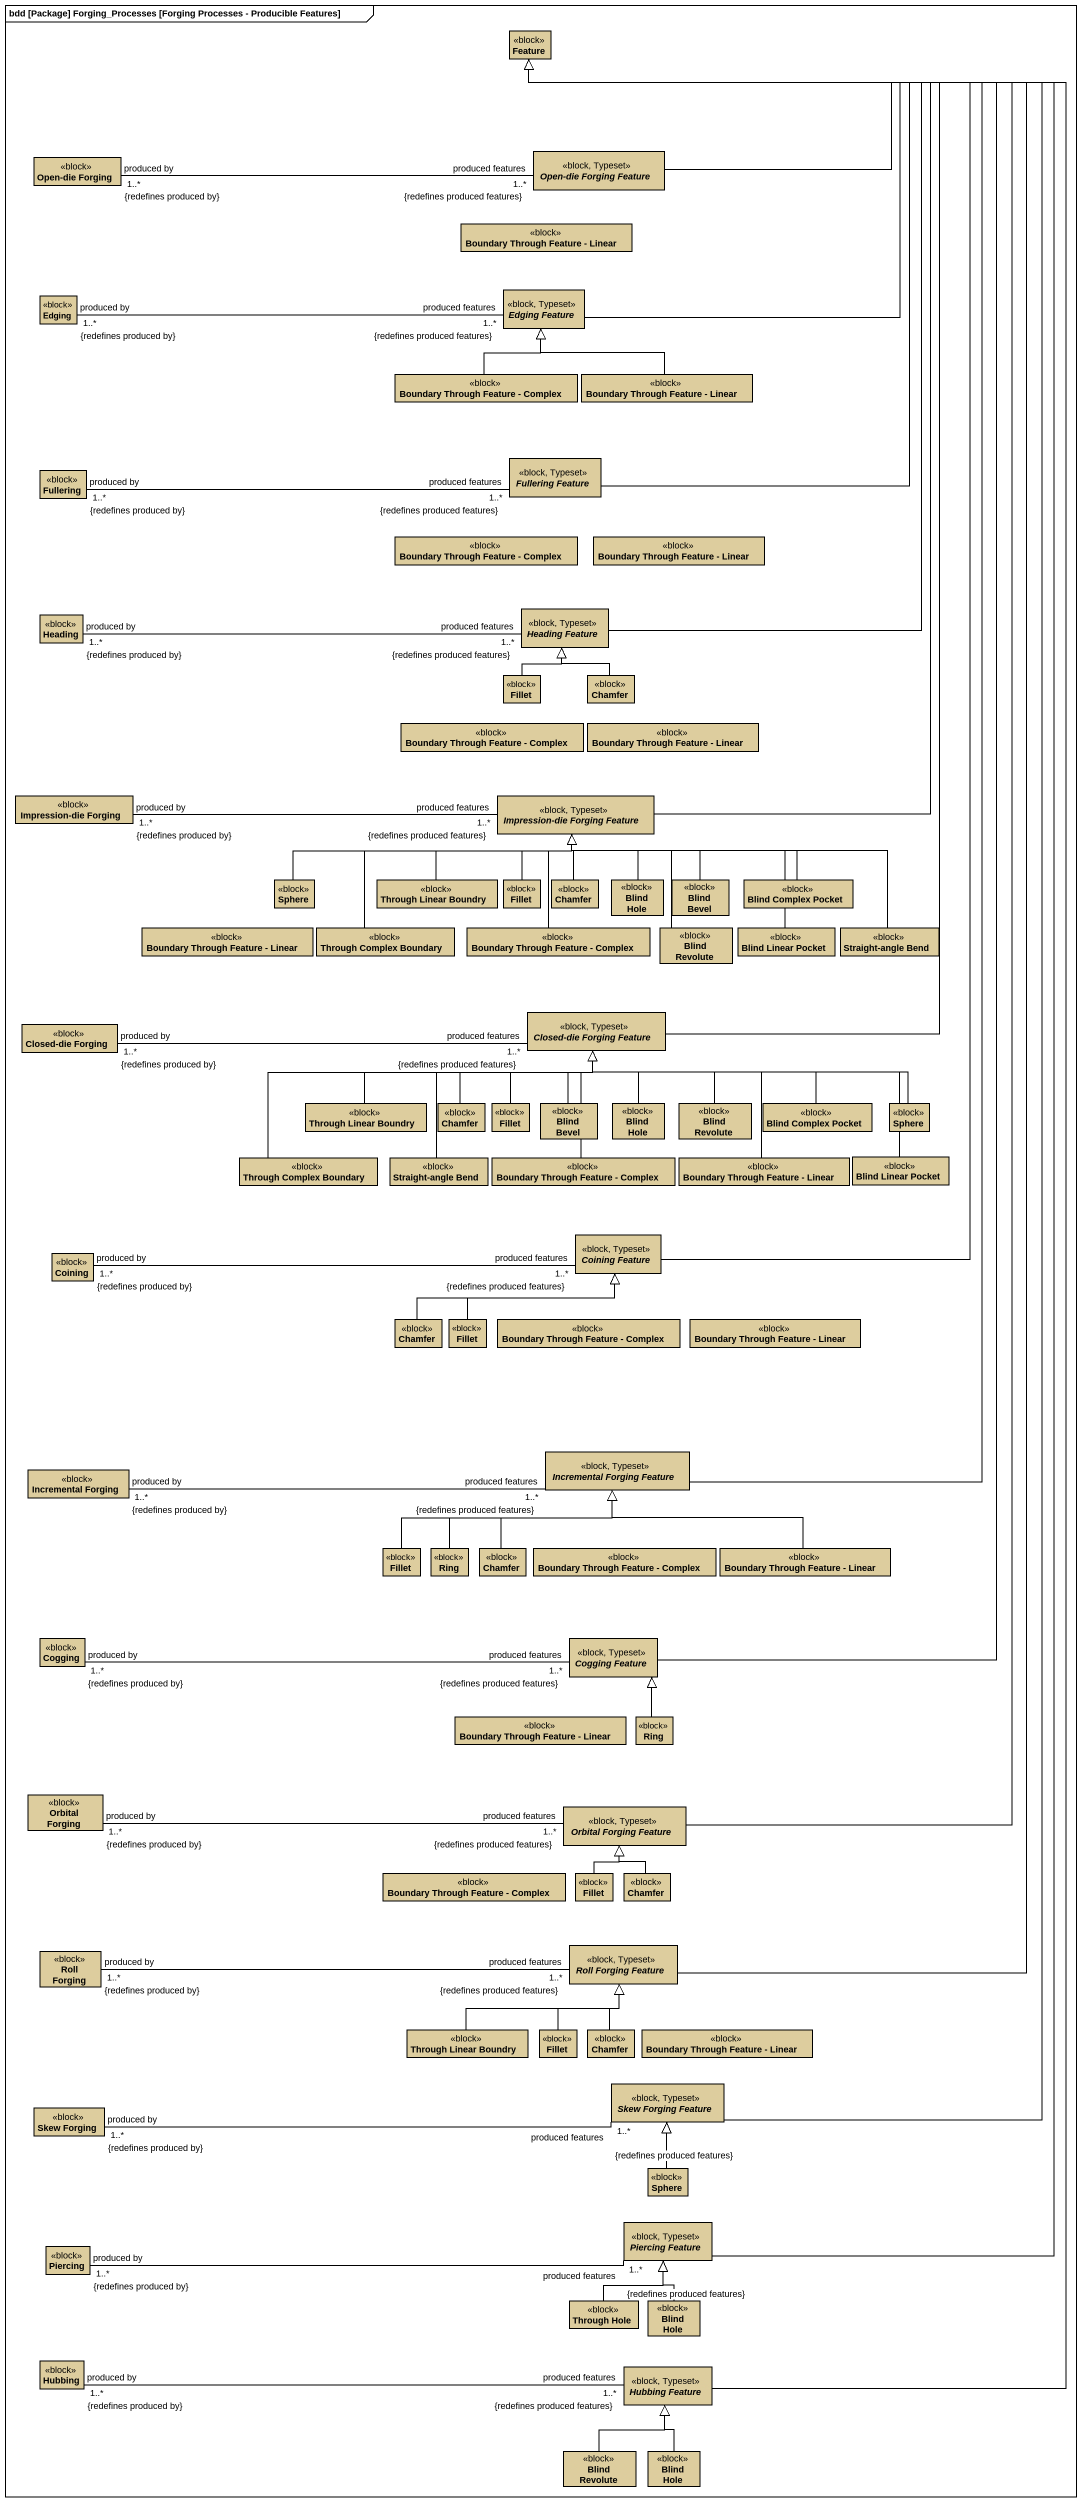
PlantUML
@startuml
mainframe bdd [Package] Forging_Processes [Forging Processes - Producible Features]
hide circle
hide empty members
class Feature <<block>> #DDCD9E
class "Open-die Forging" as Open_die_Forging <<block>> #DDCD9E
abstract class "Open-die Forging Feature" as Open_die_Forging_Feature <<block, Typeset>> #DDCD9E
class "Boundary Through Feature - Linear" as Boundary_Through_Feature <<block>> #DDCD9E
class Edging <<block>> #DDCD9E
abstract class "Edging Feature" as Edging_Feature <<block, Typeset>> #DDCD9E
class "Boundary Through Feature - Complex" as Boundary_Through_Feature_2 <<block>> #DDCD9E
class "Boundary Through Feature - Linear" as Boundary_Through_Feature_3 <<block>> #DDCD9E
class Fullering <<block>> #DDCD9E
abstract class "Fullering Feature" as Fullering_Feature <<block, Typeset>> #DDCD9E
class "Boundary Through Feature - Complex" as Boundary_Through_Feature_4 <<block>> #DDCD9E
class "Boundary Through Feature - Linear" as Boundary_Through_Feature_5 <<block>> #DDCD9E
class Heading <<block>> #DDCD9E
abstract class "Heading Feature" as Heading_Feature <<block, Typeset>> #DDCD9E
class Fillet <<block>> #DDCD9E
class Chamfer <<block>> #DDCD9E
class "Boundary Through Feature - Complex" as Boundary_Through_Feature_6 <<block>> #DDCD9E
class "Boundary Through Feature - Linear" as Boundary_Through_Feature_7 <<block>> #DDCD9E
class "Impression-die Forging" as Impression_die_Forging <<block>> #DDCD9E
abstract class "Impression-die Forging Feature" as Impression_die_Forging_2 <<block, Typeset>> #DDCD9E
class Sphere <<block>> #DDCD9E
class "Through Linear Boundry" as Through_Linear_Boundry <<block>> #DDCD9E
class "Fillet" as Fillet_2 <<block>> #DDCD9E
class "Chamfer" as Chamfer_2 <<block>> #DDCD9E
class "Blind Hole" as Blind_Hole <<block>> #DDCD9E
class "Blind Bevel" as Blind_Bevel <<block>> #DDCD9E
class "Blind Complex Pocket" as Blind_Complex_Pocket <<block>> #DDCD9E
class "Boundary Through Feature - Linear" as Boundary_Through_Feature_8 <<block>> #DDCD9E
class "Through Complex Boundary" as Through_Complex_Boundary <<block>> #DDCD9E
class "Boundary Through Feature - Complex" as Boundary_Through_Feature_9 <<block>> #DDCD9E
class "Blind Revolute" as Blind_Revolute <<block>> #DDCD9E
class "Blind Linear Pocket" as Blind_Linear_Pocket <<block>> #DDCD9E
class "Straight-angle Bend" as Straight_angle_Bend <<block>> #DDCD9E
abstract class "Closed-die Forging Feature" as Closed_die_Forging_Feature <<block, Typeset>> #DDCD9E
class "Closed-die Forging" as Closed_die_Forging <<block>> #DDCD9E
class "Through Linear Boundry" as Through_Linear_Boundry_2 <<block>> #DDCD9E
class "Chamfer" as Chamfer_3 <<block>> #DDCD9E
class "Fillet" as Fillet_3 <<block>> #DDCD9E
class "Blind Bevel" as Blind_Bevel_2 <<block>> #DDCD9E
class "Blind Hole" as Blind_Hole_2 <<block>> #DDCD9E
class "Blind Revolute" as Blind_Revolute_2 <<block>> #DDCD9E
class "Blind Complex Pocket" as Blind_Complex_Pocket_2 <<block>> #DDCD9E
class "Sphere" as Sphere_2 <<block>> #DDCD9E
class "Through Complex Boundary" as Through_Complex_Boundary_2 <<block>> #DDCD9E
class "Straight-angle Bend" as Straight_angle_Bend_2 <<block>> #DDCD9E
class "Boundary Through Feature - Complex" as Boundary_Through_Feature_10 <<block>> #DDCD9E
class "Boundary Through Feature - Linear" as Boundary_Through_Feature_11 <<block>> #DDCD9E
class "Blind Linear Pocket" as Blind_Linear_Pocket_2 <<block>> #DDCD9E
abstract class "Coining Feature" as Coining_Feature <<block, Typeset>> #DDCD9E
class Coining <<block>> #DDCD9E
class "Chamfer" as Chamfer_4 <<block>> #DDCD9E
class "Fillet" as Fillet_4 <<block>> #DDCD9E
class "Boundary Through Feature - Complex" as Boundary_Through_Feature_12 <<block>> #DDCD9E
class "Boundary Through Feature - Linear" as Boundary_Through_Feature_13 <<block>> #DDCD9E
class "Incremental Forging" as Incremental_Forging <<block>> #DDCD9E
abstract class "Incremental Forging Feature" as Incremental_Forging_Feature <<block, Typeset>> #DDCD9E
class "Fillet" as Fillet_5 <<block>> #DDCD9E
class Ring <<block>> #DDCD9E
class "Chamfer" as Chamfer_5 <<block>> #DDCD9E
class "Boundary Through Feature - Complex" as Boundary_Through_Feature_14 <<block>> #DDCD9E
class "Boundary Through Feature - Linear" as Boundary_Through_Feature_15 <<block>> #DDCD9E
class Cogging <<block>> #DDCD9E
abstract class "Cogging Feature" as Cogging_Feature <<block, Typeset>> #DDCD9E
class "Boundary Through Feature - Linear" as Boundary_Through_Feature_16 <<block>> #DDCD9E
class "Ring" as Ring_2 <<block>> #DDCD9E
class "Orbital Forging" as Orbital_Forging <<block>> #DDCD9E
abstract class "Orbital Forging Feature" as Orbital_Forging_Feature <<block, Typeset>> #DDCD9E
class "Boundary Through Feature - Complex" as Boundary_Through_Feature_17 <<block>> #DDCD9E
class "Fillet" as Fillet_6 <<block>> #DDCD9E
class "Chamfer" as Chamfer_6 <<block>> #DDCD9E
class "Roll Forging" as Roll_Forging <<block>> #DDCD9E
abstract class "Roll Forging Feature" as Roll_Forging_Feature <<block, Typeset>> #DDCD9E
class "Through Linear Boundry" as Through_Linear_Boundry_3 <<block>> #DDCD9E
class "Fillet" as Fillet_7 <<block>> #DDCD9E
class "Chamfer" as Chamfer_7 <<block>> #DDCD9E
class "Boundary Through Feature - Linear" as Boundary_Through_Feature_18 <<block>> #DDCD9E
abstract class "Skew Forging Feature" as Skew_Forging_Feature <<block, Typeset>> #DDCD9E
class "Skew Forging" as Skew_Forging <<block>> #DDCD9E
class "Sphere" as Sphere_3 <<block>> #DDCD9E
class Piercing <<block>> #DDCD9E
abstract class "Piercing Feature" as Piercing_Feature <<block, Typeset>> #DDCD9E
class "Through Hole" as Through_Hole <<block>> #DDCD9E
class "Blind Hole" as Blind_Hole_3 <<block>> #DDCD9E
class Hubbing <<block>> #DDCD9E
abstract class "Hubbing Feature" as Hubbing_Feature <<block, Typeset>> #DDCD9E
class "Blind Revolute" as Blind_Revolute_3 <<block>> #DDCD9E
class "Blind Hole" as Blind_Hole_4 <<block>> #DDCD9E
Open_die_Forging "produced by\n1..*\n{redefines produced by}" -right- "produced features\n1..*\n{redefines produced features}" Open_die_Forging_Feature
Open_die_Forging_Feature -up-|> Feature
Edging "produced by\n1..*\n{redefines produced by}" -right- "produced features\n1..*\n{redefines produced features}" Edging_Feature
Edging_Feature -up-|> Feature
Boundary_Through_Feature_2 -up-|> Edging_Feature
Boundary_Through_Feature_3 -up-|> Edging_Feature
Fullering "produced by\n1..*\n{redefines produced by}" -right- "produced features\n1..*\n{redefines produced features}" Fullering_Feature
Fullering_Feature -up-|> Feature
Heading "produced by\n1..*\n{redefines produced by}" -right- "produced features\n1..*\n{redefines produced features}" Heading_Feature
Heading_Feature -up-|> Feature
Fillet -up-|> Heading_Feature
Chamfer -up-|> Heading_Feature
Impression_die_Forging "produced by\n1..*\n{redefines produced by}" -right- "produced features\n1..*\n{redefines produced features}" Impression_die_Forging_2
Impression_die_Forging_2 -up-|> Feature
Sphere -right-|> Impression_die_Forging_2
Through_Linear_Boundry -right-|> Impression_die_Forging_2
Fillet_2 -up-|> Impression_die_Forging_2
Chamfer_2 -up-|> Impression_die_Forging_2
Blind_Hole -up-|> Impression_die_Forging_2
Blind_Bevel -up-|> Impression_die_Forging_2
Blind_Complex_Pocket -left-|> Impression_die_Forging_2
Through_Complex_Boundary -up-|> Impression_die_Forging_2
Boundary_Through_Feature_9 -up-|> Impression_die_Forging_2
Blind_Revolute -up-|> Impression_die_Forging_2
Blind_Linear_Pocket -up-|> Impression_die_Forging_2
Straight_angle_Bend -left-|> Impression_die_Forging_2
Closed_die_Forging_Feature -up-|> Feature
Closed_die_Forging "produced by\n1..*\n{redefines produced by}" -right- "produced features\n1..*\n{redefines produced features}" Closed_die_Forging_Feature
Through_Linear_Boundry_2 -right-|> Closed_die_Forging_Feature
Chamfer_3 -up-|> Closed_die_Forging_Feature
Fillet_3 -up-|> Closed_die_Forging_Feature
Blind_Bevel_2 -up-|> Closed_die_Forging_Feature
Blind_Hole_2 -up-|> Closed_die_Forging_Feature
Blind_Revolute_2 -up-|> Closed_die_Forging_Feature
Blind_Complex_Pocket_2 -left-|> Closed_die_Forging_Feature
Sphere_2 -left-|> Closed_die_Forging_Feature
Through_Complex_Boundary_2 -right-|> Closed_die_Forging_Feature
Straight_angle_Bend_2 -up-|> Closed_die_Forging_Feature
Boundary_Through_Feature_10 -up-|> Closed_die_Forging_Feature
Boundary_Through_Feature_11 -up-|> Closed_die_Forging_Feature
Blind_Linear_Pocket_2 -left-|> Closed_die_Forging_Feature
Coining_Feature -up-|> Feature
Coining "produced by\n1..*\n{redefines produced by}" -right- "produced features\n1..*\n{redefines produced features}" Coining_Feature
Chamfer_4 -right-|> Coining_Feature
Fillet_4 -right-|> Coining_Feature
Incremental_Forging "produced by\n1..*\n{redefines produced by}" -right- "produced features\n1..*\n{redefines produced features}" Incremental_Forging_Feature
Incremental_Forging_Feature -up-|> Feature
Fillet_5 -right-|> Incremental_Forging_Feature
Ring -right-|> Incremental_Forging_Feature
Chamfer_5 -up-|> Incremental_Forging_Feature
Boundary_Through_Feature_15 -left-|> Incremental_Forging_Feature
Cogging_Feature -up-|> Feature
Cogging_Feature "produced features\n1..*\n{redefines produced features}" -left- "produced by\n1..*\n{redefines produced by}" Cogging
Ring_2 -up-|> Cogging_Feature
Orbital_Forging "produced by\n1..*\n{redefines produced by}" -right- "produced features\n1..*\n{redefines produced features}" Orbital_Forging_Feature
Orbital_Forging_Feature -up-|> Feature
Fillet_6 -up-|> Orbital_Forging_Feature
Chamfer_6 -up-|> Orbital_Forging_Feature
Roll_Forging "produced by\n1..*\n{redefines produced by}" -right- "produced features\n1..*\n{redefines produced features}" Roll_Forging_Feature
Roll_Forging_Feature -up-|> Feature
Through_Linear_Boundry_3 -right-|> Roll_Forging_Feature
Fillet_7 -up-|> Roll_Forging_Feature
Chamfer_7 -up-|> Roll_Forging_Feature
Skew_Forging_Feature -up-|> Feature
Skew_Forging "produced by\n1..*\n{redefines produced by}" -right- "produced features\n1..*\n{redefines produced features}" Skew_Forging_Feature
Sphere_3 -up-|> Skew_Forging_Feature
Piercing "produced by\n1..*\n{redefines produced by}" -right- "produced features\n1..*\n{redefines produced features}" Piercing_Feature
Piercing_Feature -up-|> Feature
Through_Hole -up-|> Piercing_Feature
Blind_Hole_3 -up-|> Piercing_Feature
Hubbing "produced by\n1..*\n{redefines produced by}" -right- "produced features\n1..*\n{redefines produced features}" Hubbing_Feature
Hubbing_Feature -up-|> Feature
Blind_Revolute_3 -up-|> Hubbing_Feature
Blind_Hole_4 -up-|> Hubbing_Feature
@enduml
